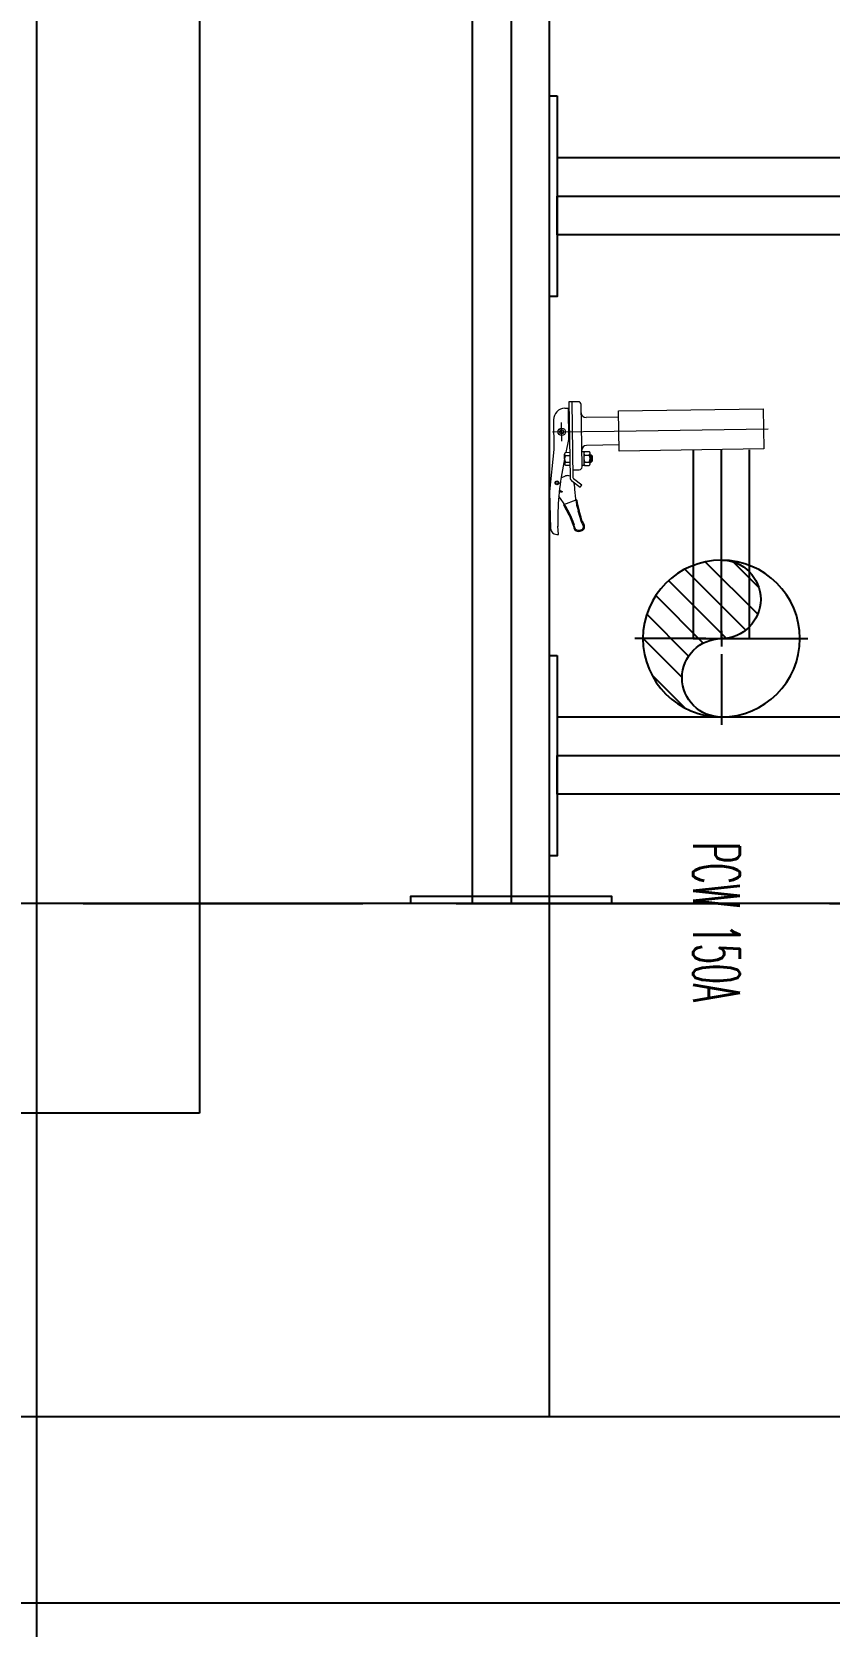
# Model space of a CAD drawing. Extents: x -3080 to 28500, y -1326 to 31609.
# Drawn here: x 13919.5 to 14005, y 26243.3 to 26414.3 of the extents above; entities that cross this region are included whole.
import ezdxf
from ezdxf.enums import TextEntityAlignment as Align
from ezdxf.xclip import XClip

# ---------------------------------------------------------------- set-up
doc = ezdxf.new("R2010")
doc.units = 0
doc.header["$LTSCALE"] = 100
doc.header["$XCLIPFRAME"] = 2
doc.linetypes.add('188K-SM-07-F10-MECH-CR PIPE-Y2257103$0$X-S-FAB_SL ALL$0$COL-CEN-LIN', pattern=[3.25, 2.5, -0.25, 0.25, -0.25])
doc.linetypes.add('188K-SM-07-F10-MECH-CR PIPE-Y2257103$0$X-S-FAB_SL ALL$0$HIDDEN', pattern=[0.4, 0.3, -0.1])
for name, color, linetype in [('0-xref', 8, 'Continuous'), ('188K-SM-07-F10-MECH-CR PIPE-Y2257103$0$0-BG', 6, 'Continuous'), ('188K-SM-07-F10-MECH-CR PIPE-Y2257103$0$0-Y-PCW', 140, 'Continuous'), ('188K-SM-07-F10-MECH-CR PIPE-Y2257103$0$18P6-SM-08-FNN-120-A(X)-20211124$0$0-L191043-PCWR-20.7-P', 6, 'Continuous'), ('188K-SM-07-F10-MECH-CR PIPE-Y2257103$0$H-TXT', 7, 'Continuous'), ('188K-SM-07-F10-MECH-CR PIPE-Y2257103$0$SH-LINE-130', 2, 'Continuous'), ('188K-SM-07-F10-MECH-CR PIPE-Y2257103$0$X-S-FAB_SL ALL$0$ASP_1', 1, 'Continuous'), ('188K-SM-07-F10-MECH-CR PIPE-Y2257103$0$X-S-FAB_SL ALL$0$ASP_8', 8, 'Continuous'), ('188K-SM-07-F10-MECH-CR PIPE-Y2257103$0$X-S-FAB_SL ALL$0$BEAM-S', 2, 'Continuous'), ('188K-SM-07-F10-MECH-CR PIPE-Y2257103$0$X-S-FAB_SL ALL$0$CCL', 15, '188K-SM-07-F10-MECH-CR PIPE-Y2257103$0$X-S-FAB_SL ALL$0$COL-CEN-LIN'), ('188K-SM-07-F10-MECH-CR PIPE-Y2257103$0$X-S-FAB_SL ALL$0$HID', 5, '188K-SM-07-F10-MECH-CR PIPE-Y2257103$0$X-S-FAB_SL ALL$0$HIDDEN')]:
    doc.layers.add(name, color=color, linetype=linetype)
doc.layers.add('188K-SM-07-F10-MECH-CR PIPE-Y2257103$0$PCW', color=3, linetype='Continuous', lineweight=5, true_color=0x00ff00)
doc.styles.add('188K-SM-07-F10-MECH-CR PIPE-Y2257103$0$AP6A-SM-08-FNN-300-A(18)-BAY$0$15P6-SM-08-FNN-100-A(D)-UIS-TCM$0$aa-txt', font='simplex.shx', dxfattribs={"width": 0.8, "bigfont": 'CHINA.shx'})
doc.styles.add('188K-SM-07-F10-MECH-CR PIPE-Y2257103$0$AP6A-SM-08-FNN-300-A(18)-BAY$0$15P6-SM-08-FNN-100-A(D)-UIS-TCM$0$SM-08-FNN-300-0_WWT(8)$0$SIMPLEX', font='SIMPLEX.shx', dxfattribs={"width": 0.7})

# ---------------------------------------------------------------- blocks, each defined once
blk = doc.blocks.new('188K-SM-07-F10-MECH-CR PIPE-Y2257103$0$X-S-FAB_SL ALL$0$A$Ceb448ab1')
at = {"layer": '188K-SM-07-F10-MECH-CR PIPE-Y2257103$0$X-S-FAB_SL ALL$0$CCL'}
blk.add_line((13920, 3600), (13920, 0), dxfattribs=at)
blk = doc.blocks.new('*U1541')
at = {"color": 241}
blk.add_lwpolyline([(17.5, 50), (-17.5, 50), (-17.5, 337.5), (17.5, 337.5)], close=True, dxfattribs=at)
blk = doc.blocks.new('188K-SM-07-F10-MECH-CR PIPE-Y2257103$0$X-S-FAB_SL ALL')
at = {"layer": '188K-SM-07-F10-MECH-CR PIPE-Y2257103$0$X-S-FAB_SL ALL$0$ASP_1'}
for p, q in [((6596.479, -73068.977), (12198.979, -73068.977)), ((6596.479, -73088.977), (12223.979, -73088.977))]:
    blk.add_line(p, q, dxfattribs=at)
at = {"layer": '188K-SM-07-F10-MECH-CR PIPE-Y2257103$0$X-S-FAB_SL ALL$0$ASP_8'}
blk.add_line((9501.479, -73068.977), (9501.479, -72848.977), dxfattribs=at)
at = {"layer": '188K-SM-07-F10-MECH-CR PIPE-Y2257103$0$X-S-FAB_SL ALL$0$HID'}
blk.add_line((-2628.521, -73013.977), (19076.479, -73013.977), dxfattribs=at)
at = {"layer": '188K-SM-07-F10-MECH-CR PIPE-Y2257103$0$X-S-FAB_SL ALL$0$BEAM-S'}
blk.add_blockref('*U1541', (9446.479, -73086.477), dxfattribs=at)
at = {"layer": '188K-SM-07-F10-MECH-CR PIPE-Y2257103$0$X-S-FAB_SL ALL$0$CCL'}
blk.add_blockref('188K-SM-07-F10-MECH-CR PIPE-Y2257103$0$X-S-FAB_SL ALL$0$A$Ceb448ab1', (-4473.521, -73553.977), dxfattribs=at)
blk = doc.blocks.new('*U257')
h = blk.add_hatch()
h.set_pattern_fill('ANSI31', color=1, scale=16.83, style=0)
h.set_pattern_definition([(45, (0, 0), (-1.48758, 1.48758), [])])
h.paths.add_polyline_path([(0, 8.41, 0.414214), (-8.41, 0, 0.414214), (0, -8.41, 1), (0, 0, -1)])
at = {"color": 1}
for p, q in [((0, 1.68), (0, 9.26)), ((-1.68, 0), (-9.26, 0)), ((-0.84, 0), (0.84, 0)), ((0, -0.84), (0, 0.84)), ((1.68, 0), (9.26, 0)), ((0, -1.68), (0, -9.26))]:
    blk.add_line(p, q, dxfattribs=at)
blk.add_circle((0, 0), 8.41)
for centre, start, end in [((0, 4.21), 90, 270), ((0, -4.21), 270, 90)]:
    blk.add_arc(centre, 4.21, start, end, dxfattribs=at)
at = {"style": '188K-SM-07-F10-MECH-CR PIPE-Y2257103$0$AP6A-SM-08-FNN-300-A(18)-BAY$0$15P6-SM-08-FNN-100-A(D)-UIS-TCM$0$aa-txt', "width": 0.8, "flags": 1}
blk.add_attdef('高度(cm)', (0.02, 0.14), '', height=0.2, dxfattribs=at)
blk = doc.blocks.new('188K-SM-07-F10-MECH-CR PIPE-Y2257103$0$PCW-150Ax50A-L20-l_dwg_BFV-toyo-50A-f-3997985-SEC-F21')
at = {"layer": '188K-SM-07-F10-MECH-CR PIPE-Y2257103$0$PCW'}
for p, q in [((176572.5, 9736.1), (176572.5, 9655.1)), ((176582.5, 9666.1), (176582.5, 9733.1)), ((176568.5, 9726.3), (176569.5, 9726.3)), ((176622.5, 9719.1), (176587.5, 9719.1)), ((176568.5, 9710.6), (176569.5, 9710.6)), ((176568.5, 9697.6), (176569.5, 9697.6)), ((176564, 9669.7), (176564, 9680.2)), ((176565, 9682), (176569.5, 9682)), ((176565, 9678.5), (176569.5, 9678.5)), ((176585.5, 9682.5), (176590.3, 9682.5)), ((176585.5, 9678.7), (176590.3, 9678.7)), ((176622.5, 9689.1), (176587.5, 9689.1)), ((176591.3, 9669.3), (176591.3, 9680.6)), ((176591.3, 9679), (176592.5, 9679)), ((176564, 9675.2), (176562.3, 9667.3)), ((176565, 9671.5), (176569.5, 9671.5)), ((176569.5, 9668), (176565, 9668)), ((176572.5, 9663.1), (176579.5, 9663.1)), ((176585.5, 9671.2), (176590.3, 9671.2)), ((176585.5, 9667.5), (176590.3, 9667.5)), ((176559.8, 9654.8), (176564.8, 9656.7)), ((176574, 9647), (176573.3, 9649.7)), ((176547.2, 9639.8), (176547.8, 9600.6)), ((176562.6, 9626.1), (176575.6, 9631)), ((176572.4, 9603.2), (176572.7, 9600.6)), ((176573.8, 9601), (176573.5, 9603.6)), ((176579, 9598.4), (176581.2, 9599.1)), ((176579.4, 9597.3), (176581.6, 9598))]:
    blk.add_line(p, q, dxfattribs=at)
at = {"layer": '188K-SM-07-F10-MECH-CR PIPE-Y2257103$0$PCW', "color": 1, "true_color": 0xff0000}
blk.add_line((176561.3, 9694.1), (176561.3, 9714.1), dxfattribs=at)
at = {"layer": '188K-SM-07-F10-MECH-CR PIPE-Y2257103$0$PCW', "flags": 128}
for points in [[(176565.1, 9729.4), (176568.5, 9729.4), (176568.5, 9695.7), (176565.5, 9682)], [(176579.5, 9736.1), (176572.5, 9736.1), (176569.5, 9736.1), (176569.5, 9655.1)], [(176552.7, 9717), (176552.7, 9685.4), (176547.2, 9640.2)], [(176582.5, 9682.5), (176584.5, 9682.5), (176584.5, 9667.5), (176582.5, 9667.5)], [(176591.3, 9671), (176592.5, 9671), (176592.5, 9679), (176593.5, 9678), (176593.5, 9672), (176592.5, 9671)], [(176571.4, 9651.2), (176580.1, 9644.4), (176582, 9646.7), (176573.3, 9653.5)], [(176557.9, 9641.4), (176560.9, 9640.2), (176560.5, 9639.1), (176557.7, 9640.2)], [(176580.6, 9607.7), (176579.6, 9611.9), (176577.7, 9618.8)], [(176581.7, 9608.1), (176580.7, 9612.2), (176578.9, 9619.1)], [(176554.3, 9594.1), (176556.3, 9594.1), (176555.8, 9602.8)]]:
    blk.add_lwpolyline(points, dxfattribs=at)
for points in [[(176777.5, 9682.6), (176622.5, 9682.6), (176622.5, 9725.6), (176777.5, 9725.6)], [(176562.4, 9706.1), (176563.6, 9704.1), (176562.4, 9702.1), (176560.1, 9702.1), (176559, 9704.1), (176560.1, 9706.1)]]:
    blk.add_lwpolyline(points, close=True, dxfattribs=at)
at = {"layer": '188K-SM-07-F10-MECH-CR PIPE-Y2257103$0$PCW', "color": 1, "true_color": 0xff0000, "flags": 128}
blk.add_lwpolyline([(176551.3, 9704.1), (176617.5, 9704.1), (176782.5, 9704.1)], dxfattribs=at)
at = {"layer": '188K-SM-07-F10-MECH-CR PIPE-Y2257103$0$PCW'}
for centre, radius in [((176561.3, 9704.1), 4), ((176561.3, 9704.1), 2), ((176555.4, 9649.4), 2.06), ((176555.4, 9649.4), 1.41)]:
    blk.add_circle(centre, radius, dxfattribs=at)
for centre, radius, start, end in [((176565.1, 9717), 12.4, 90, 180), ((176579.5, 9733.1), 3, 0, 90), ((176587.5, 9724.1), 5, 180, 270), ((176566, 9680.2), 2.03, 120.5102, 239.4898), ((176570.6, 9675), 6.62, 148.1092, 211.8908), ((176587.5, 9684.1), 5, 90, 180), ((176586.8, 9680.6), 2.26, 123.8875, 236.1125), ((176592, 9675), 7.54, 150.1583, 209.8417), ((176589, 9680.6), 2.26, 303.8875, 56.1125), ((176583.8, 9675), 7.54, 330.1583, 29.8417), ((176836.8, 9607.2), 281, 167.6464, 180.9142), ((176566, 9669.7), 2.03, 120.5102, 239.4898), ((176579.5, 9666.1), 3, 270, 0), ((176586.8, 9669.3), 2.26, 123.8875, 236.1125), ((176589, 9669.3), 2.26, 303.8875, 56.1125), ((176566.8, 9651.2), 5.84, 62.8396, 110), ((176574.5, 9655.1), 5, 180, 232), ((176574.5, 9655.1), 2, 180, 232), ((176568.4, 9645.5), 5.84, 359.3167, 15), ((176667.7, 9644.3), 93.5, 179.3168, 195.8177), ((176550.6, 9639.8), 3.44, 173.0887, 180.5618), ((176462.7, 9566.5), 116.9, 18.505, 36.0403), ((176575.8, 9630.4), 0.584, 8.5726, 110.5352), ((176667.7, 9644.3), 92.3, 188.5726, 195.8177), ((176562.8, 9625.6), 0.584, 110.5352, 210.537), ((176462.7, 9566.5), 115.7, 18.505, 30.537), ((176554.3, 9600.7), 6.53, 180.5613, 270), ((176577.7, 9602.3), 5.26, 198.5051, 288.5045), ((176577.7, 9602.3), 4.09, 198.5051, 288.5045), ((176607.7, 9618.7), 29.2, 202.0741, 211.4646), ((176580.3, 9601.9), 2.92, 288.5053, 31.4646), ((176580.3, 9601.9), 4.09, 288.5053, 31.4646), ((176607.7, 9618.7), 28, 202.0741, 211.4646)]:
    blk.add_arc(centre, radius, start, end, dxfattribs=at)
blk = doc.blocks.new('188K-SM-07-F10-MECH-CR PIPE-Y2257103$0$RDA')
at = {"layer": '188K-SM-07-F10-MECH-CR PIPE-Y2257103$0$0-Y-PCW'}
blk.add_line((12302.65, -72985.56), (12302.65, -72965.33), dxfattribs=at)
at = {"layer": '188K-SM-07-F10-MECH-CR PIPE-Y2257103$0$0-Y-PCW', "flags": 128}
blk.add_lwpolyline([(12299.64, -72965.33), (12299.64, -72985.56), (12305.67, -72985.56), (12305.67, -72965.33)], dxfattribs=at)
at = {"layer": '188K-SM-07-F10-MECH-CR PIPE-Y2257103$0$SH-LINE-130', "ltscale": 0.1}
for points in [[(12275.98, -73013.98), (12275.98, -72789.78), (12280.11, -72789.78), (12280.11, -73013.98)], [(12284.24, -73013.98), (12284.24, -72789.78), (12280.11, -72789.78), (12280.11, -73013.98)], [(12285.04, -72927.36), (12285.04, -72948.86), (12284.24, -72948.86), (12284.24, -72927.36)], [(12404.24, -72933.98), (12285.04, -72933.98), (12285.04, -72938.11), (12404.24, -72938.11)], [(12404.24, -72942.24), (12285.04, -72942.24), (12285.04, -72938.11), (12404.24, -72938.11)], [(12285.04, -72987.36), (12285.04, -73008.86), (12284.24, -73008.86), (12284.24, -72987.36)], [(12404.24, -72993.98), (12285.04, -72993.98), (12285.04, -72998.11), (12404.24, -72998.11)], [(12404.24, -73002.24), (12285.04, -73002.24), (12285.04, -72998.11), (12404.24, -72998.11)], [(12290.86, -73013.98), (12269.36, -73013.98), (12269.36, -73013.18), (12290.86, -73013.18)]]:
    blk.add_lwpolyline(points, close=True, dxfattribs=at)
at = {"layer": '188K-SM-07-F10-MECH-CR PIPE-Y2257103$0$0-Y-PCW', "xscale": -1, "rotation": 180}
blk.add_blockref('*U257', (12302.65, -72985.56), dxfattribs=at)
at = {"layer": '188K-SM-07-F10-MECH-CR PIPE-Y2257103$0$18P6-SM-08-FNN-120-A(X)-20211124$0$0-L191043-PCWR-20.7-P', "xscale": 0.09999999999999998, "yscale": 0.09999999999999998, "zscale": 0.09999999999999998, "rotation": 0.8139830700452169}
blk.add_blockref('188K-SM-07-F10-MECH-CR PIPE-Y2257103$0$PCW-150Ax50A-L20-l_dwg_BFV-toyo-50A-f-3997985-SEC-F21', (-5355.02, -74184.52), dxfattribs=at)
at = {"layer": '188K-SM-07-F10-MECH-CR PIPE-Y2257103$0$H-TXT', "color": 7, "style": '188K-SM-07-F10-MECH-CR PIPE-Y2257103$0$AP6A-SM-08-FNN-300-A(18)-BAY$0$15P6-SM-08-FNN-100-A(D)-UIS-TCM$0$SM-08-FNN-300-0_WWT(8)$0$SIMPLEX', "text_generation_flag": 6, "width": 0.5}
blk.add_text('PCW 150A', height=5, rotation=90, dxfattribs=at).set_placement((12302.12, -73007.38, 0), align=Align.MIDDLE_LEFT)
blk = doc.blocks.new('188K-SM-07-F10-MECH-CR PIPE-Y2257103')
blk.add_line((23502.5, 26320.786), (1845, 26320.786))
ref = blk.add_blockref('188K-SM-07-F10-MECH-CR PIPE-Y2257103$0$X-S-FAB_SL ALL', (4473.521, 99334.763))
XClip(ref).set_block_clipping_path([(-7553.4648570136, -75341.9369645483), (24026.2025623869, -67725.7696244382)])
at = {"layer": '188K-SM-07-F10-MECH-CR PIPE-Y2257103$0$0-BG'}
blk.add_blockref('188K-SM-07-F10-MECH-CR PIPE-Y2257103$0$RDA', (1690.76, 99334.763), dxfattribs=at)

msp = doc.modelspace()

# ---------------------------------------------------------------- block references
at = {"layer": '0-xref'}
msp.add_blockref('188K-SM-07-F10-MECH-CR PIPE-Y2257103', (0, 0), dxfattribs=at)

doc.saveas('drawing.dxf')
